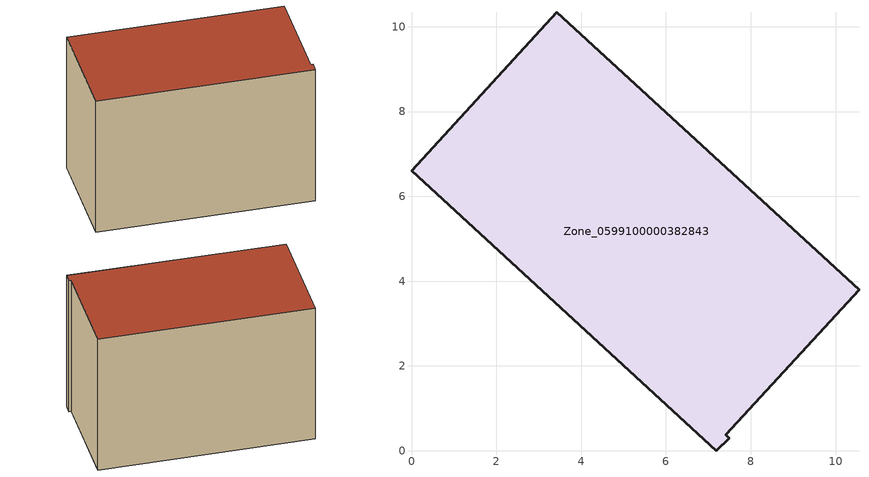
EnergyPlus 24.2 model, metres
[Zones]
Zone_0599100000382843
 floor ground (C_G): 0,6.61 3.43,10.34 10.55,3.8 7.41,0.38 7.49,0.3 7.19,0 z0
 wall outside (C_F): 3.43,10.34 0,6.61 7.19,0 7.49,0.3 7.41,0.38 10.55,3.8 3.43,10.34 z0:6.8
 roof outside (C_R): 0,6.61 7.19,0 7.49,0.3 7.41,0.38 10.55,3.8 3.43,10.34 z6.8
[BUILDING]
Pand.0599100000382843: North Axis=0; Terrain=City; Loads Convergence Tolerance Value=0.04; Temperature Convergence Tolerance Value=0.4; Solar Distribution=FullExterior; Maximum Number of Warmup Days=25; Minimum Number of Warmup Days=1
[Site:Location]
Rotterdam.The.Hague.AP_ZH_NLD Design_Conditions: Latitude=51.96; Longitude=4.45; Time Zone=1; Elevation=-4.5
[SITE:GROUNDTEMPERATURE:BUILDINGSURFACE]
18, 18, 18, 18, 18, 18, 18, 18, 18, 18, 18, 18
[MATERIAL] Thermal Absorptance=0.9; Solar Absorptance=0.7; Visible Absorptance=0.7
Name | Roughness | Thickness | Conductivity | Density | Specific Heat
G.TI.1992-2005 | MediumSmooth | 0.15 | 0.06 | 540 | 1210
F.TI.1992-2005 | Rough | 0.3 | 0.12 | 1920 | 840
R.TI.1992-2005 | MediumRough | 0.2 | 0.08 | 1500 | 1000
[CONSTRUCTION]
C_G: G.TI.1992-2005
C_F: F.TI.1992-2005
C_R: R.TI.1992-2005
[ZONE]
Zone_0599100000382843: Type=1; Multiplier=1; Ceiling Height=Autocalculate; Volume=Autocalculate; Floor Area=autocalculate; Part of Total Floor Area=Yes
[ZONEINFILTRATION:DESIGNFLOWRATE]
Infil_Zone_0599100000382843: Zone or ZoneList or Space or SpaceList=Zone_0599100000382843; Schedule=AlwaysOn; Design Flow Rate Calculation Method=Flow/Area; Flow Rate per Floor Area=0.0015; Constant Term Coefficient=1; Temperature Term Coefficient=0; Velocity Term Coefficient=0; Velocity Squared Term Coefficient=0
[HVACTEMPLATE:ZONE:IDEALLOADSAIRSYSTEM]
Zone_0599100000382843: Maximum Heating Supply Air Temperature=50; Minimum Cooling Supply Air Temperature=13; Maximum Heating Supply Air Humidity Ratio=0.0156; Minimum Cooling Supply Air Humidity Ratio=0.0077; Heating Limit=NoLimit; Cooling Limit=NoLimit; Dehumidification Control Type=ConstantSensibleHeatRatio; Cooling Sensible Heat Ratio=0.7; Dehumidification Setpoint=60; Humidification Control Type=None; Humidification Setpoint=30; Outdoor Air Method=None; Outdoor Air Flow Rate per Person=0.00944; Outdoor Air Flow Rate per Zone Floor Area=0; Outdoor Air Flow Rate per Zone=0; Demand Controlled Ventilation Type=None; Outdoor Air Economizer Type=NoEconomizer; Heat Recovery Type=None; Sensible Heat Recovery Effectiveness=0.7; Latent Heat Recovery Effectiveness=0.65
[ZONECONTROL:THERMOSTAT]
ThermostatControl_Zone_0599100000382843: Zone or ZoneList=Zone_0599100000382843; Control Type Schedule=DualSetpointControlType; Control 1=Thermostat_Zone_0599100000382843; Temperature Difference Between Cutout And Setpoint=0
[THERMOSTATSETPOINT:DUALSETPOINT]
Thermostat_Zone_0599100000382843: Heating Setpoint Temperature Schedule=HeatingSetpoint_Zone_0599100000382843; Cooling Setpoint Temperature Schedule=CoolingSetpoint_Zone_0599100000382843
[SCHEDULE:COMPACT]
HeatingSetpoint_Zone_0599100000382843: Through: 12/31, For: AllDays, Until: 24:00, 21
CoolingSetpoint_Zone_0599100000382843: Through: 12/31, For: AllDays, Until: 24:00, 24
DualSetpointControlType: Through: 12/31, For: AllDays, Until: 24:00, 4
AlwaysOn: Through: 12/31, For: AllDays, Until: 24:00, 1
